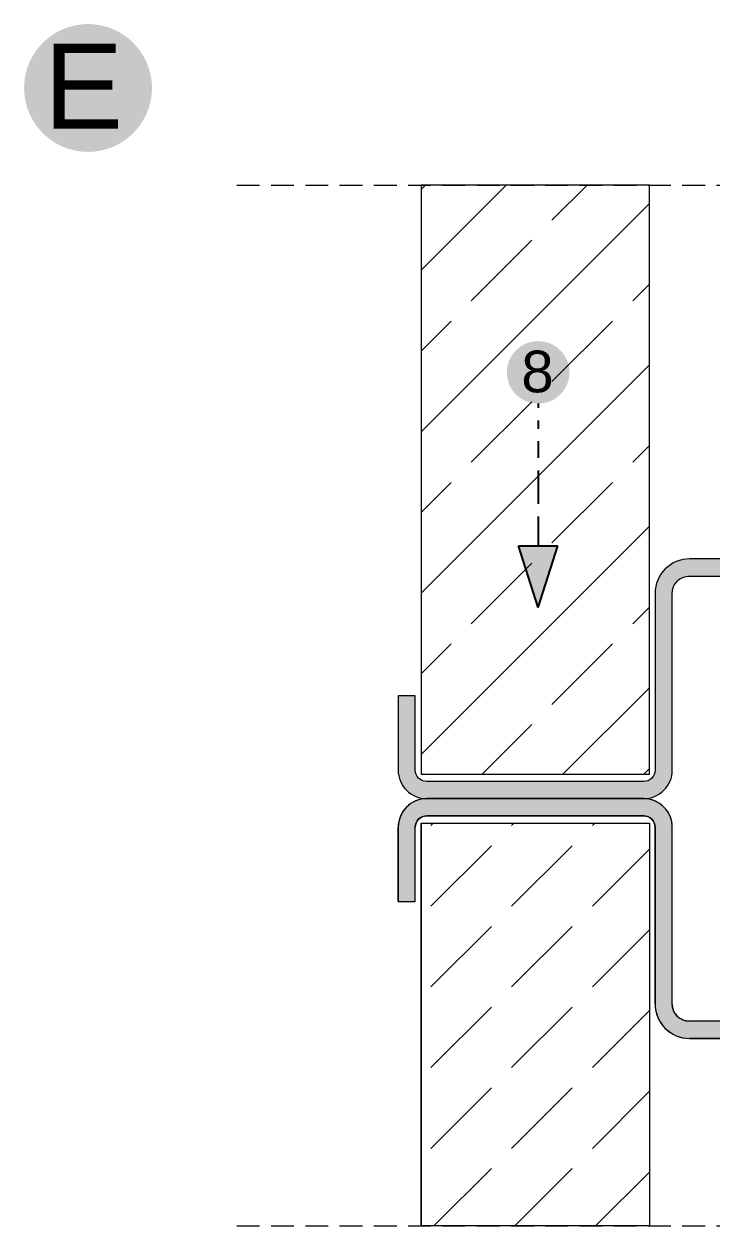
# Model space of a CAD drawing. Header units: millimetres. Extents: x -7826 to 55813, y 465 to 25965.
# Drawn here: x 51495 to 52097, y 14957 to 16010 of the extents above; entities that cross this region are included whole.
import ezdxf

# ---------------------------------------------------------------- set-up
doc = ezdxf.new("R2010")
doc.units = ezdxf.units.MM
doc.linetypes.add('Hidden Line', pattern=[30, 20, -10])
for name, color, linetype, lineweight in [('2D - Ogolne5', 161, 'Continuous', 25), ('2D Drafting - General102', 254, 'Continuous', 13), ('2D Drafting - General2', 251, 'Continuous', 15), ('2D Drafting - General5', 161, 'Continuous', 25), ('2D Drafting - General81', 251, 'Continuous', 20), ('Opisy - Tekst121', 255, 'Continuous', 0)]:
    doc.layers.add(name, color=color, linetype=linetype, lineweight=lineweight)
doc.styles.add('GENERATED_STYLE_5', font='arial.ttf')

msp = doc.modelspace()

# ---------------------------------------------------------------- hatches: boundary and pattern name
at = {"layer": '2D - Ogolne5', "linetype": 'Continuous'}
for points in [[(51495.01, 15954.01, 1), (51607.01, 15954.01, 1)], [(51917.74, 15704.86, 1), (51972.51, 15704.86, 1)]]:
    msp.add_hatch(color=256, dxfattribs=at).paths.add_polyline_path(points, flags=0)
at = {"layer": '2D Drafting - General102', "linetype": 'Continuous'}
h = msp.add_hatch(color=256, dxfattribs=at)
edge = h.paths.add_edge_path()
edge.add_arc((51847.55, 15356.4), 25, 180, 270)
edge.add_line((51847.55, 15331.4), (52037.55, 15331.4))
edge.add_arc((52037.55, 15356.4), 25, 270, 360)
edge.add_line((52062.55, 15356.4), (52062.55, 15511.4))
edge.add_arc((52077.55, 15511.4), 15, 90, 180, ccw=False)
edge.add_line((52077.55, 15526.4), (52182.55, 15526.4))
edge.add_arc((52182.55, 15556.4), 30, 270, 360)
edge.add_line((52212.55, 15556.4), (52212.55, 15625.87))
edge.add_line((52212.55, 15625.87), (52197.55, 15625.87))
edge.add_line((52197.55, 15625.87), (52197.55, 15607.99))
edge.add_line((52197.55, 15607.99), (52197.55, 15556.4))
edge.add_arc((52182.55, 15556.4), 15, -90, 0, ccw=False)
edge.add_line((52182.55, 15541.4), (52077.55, 15541.4))
edge.add_arc((52077.55, 15511.4), 30, 90, 180)
edge.add_line((52047.55, 15511.4), (52047.55, 15356.4))
edge.add_arc((52037.55, 15356.4), 10, -90, 0, ccw=False)
edge.add_line((52037.55, 15346.4), (51847.55, 15346.4))
edge.add_arc((51847.55, 15356.4), 10, 180, 270, ccw=False)
edge.add_line((51837.55, 15356.4), (51837.55, 15361.44))
edge.add_line((51837.55, 15361.44), (51837.55, 15362.94))
edge.add_line((51837.55, 15362.94), (51837.55, 15413.36))
edge.add_line((51837.55, 15413.36), (51837.55, 15421.4))
edge.add_line((51837.55, 15421.4), (51836.05, 15421.4))
edge.add_line((51836.05, 15421.4), (51822.55, 15421.4))
edge.add_line((51822.55, 15421.4), (51822.55, 15356.4))
h = msp.add_hatch(color=256, dxfattribs=at)
edge = h.paths.add_edge_path()
edge.add_arc((51847.55, 15306.4), 25, 90, 180)
edge.add_line((51822.55, 15306.4), (51822.55, 15241.4))
edge.add_line((51822.55, 15241.4), (51837.55, 15241.4))
edge.add_line((51837.55, 15241.4), (51837.55, 15306.4))
edge.add_arc((51847.55, 15306.4), 10, 90, 180, ccw=False)
edge.add_line((51847.55, 15316.4), (52037.55, 15316.4))
edge.add_arc((52037.55, 15306.4), 10, 0, 90, ccw=False)
edge.add_line((52047.55, 15306.4), (52047.55, 15151.4))
edge.add_arc((52077.55, 15151.4), 30, 180, 270)
edge.add_line((52077.55, 15121.4), (52197.55, 15121.4))
edge.add_arc((52197.55, 15151.4), 30, 270, 360)
edge.add_line((52227.55, 15151.4), (52227.55, 15406.24))
edge.add_line((52227.55, 15406.24), (52212.55, 15406.24))
edge.add_line((52212.55, 15406.24), (52212.55, 15151.4))
edge.add_arc((52197.55, 15151.4), 15, -90, 0, ccw=False)
edge.add_line((52197.55, 15136.4), (52077.55, 15136.4))
edge.add_arc((52077.55, 15151.4), 15, 180, 270, ccw=False)
edge.add_line((52062.55, 15151.4), (52062.55, 15306.4))
edge.add_arc((52037.55, 15306.4), 25, 0, 90)
edge.add_line((52037.55, 15331.4), (51847.55, 15331.4))
at = {"layer": '2D Drafting - General5', "linetype": 'Continuous'}
msp.add_hatch(color=256, dxfattribs=at).paths.add_polyline_path([(51962.4, 15552.98), (51927.85, 15552.98), (51945.13, 15498.88)], flags=0)
at = {"layer": '2D Drafting - General81', "linetype": 'Continuous'}
h = msp.add_hatch(dxfattribs=at)
h.set_pattern_fill('SOLID___DASHED', color=256, style=0, pattern_type=2)
h.set_pattern_definition([(45, (98944.4, -50099.55), (-70.71068, 70.71068), []), (45, (98909.04, -50064.2), (-70.71068, 70.71068), [75, -25])])
h.paths.add_polyline_path([(51842.55, 15352.85), (52042.55, 15352.85), (52042.55, 15868.97), (51842.55, 15868.97)])
h = msp.add_hatch(dxfattribs=at)
h.set_pattern_fill('BETON', color=256, style=0, pattern_type=2)
h.set_pattern_definition([(45, (98944.4, -50099.55), (-70.71068, 70.71068), [75, -25]), (45, (98944.4, -50028.84), (-70.71068, 70.71068), [75, -25])])
h.paths.add_polyline_path([(51842.55, 15309.95), (52042.55, 15309.95), (52042.55, 14957.05), (51842.55, 14957.05)])

# ---------------------------------------------------------------- linework, layer by layer
at = {"layer": '2D - Ogolne5', "linetype": 'Continuous'}
for p, q in [((51945.13, 15677.47), (51945.13, 15673.81)), ((51945.13, 15662.83), (51945.13, 15655.51)), ((51945.13, 15644.54), (51945.13, 15629.9)), ((51945.13, 15618.92), (51945.13, 15589.64)), ((51945.13, 15578.66), (51945.13, 15552.98)), ((51927.85, 15552.98), (51962.4, 15552.98)), ((51945.13, 15498.88), (51927.85, 15552.98)), ((51945.13, 15498.88), (51962.4, 15552.98))]:
    msp.add_line(p, q, dxfattribs=at)
at = {"layer": '2D Drafting - General2', "linetype": 'Hidden Line'}
for p, q in [((51681.29, 15868.97), (52699.54, 15868.97)), ((51681.29, 14957.05), (52699.54, 14957.05))]:
    msp.add_line(p, q, dxfattribs=at)
at = {"layer": '2D Drafting - General2', "linetype": 'Continuous'}
for p, q in [((52037.55, 15331.4), (51847.55, 15331.4)), ((52037.55, 15331.4), (51847.55, 15331.4)), ((52037.55, 15316.4), (51847.55, 15316.4)), ((51822.55, 15241.4), (51822.55, 15306.4)), ((51837.55, 15241.4), (51837.55, 15306.4)), ((51842.63, 15309.95), (51842.63, 14957.05)), ((51842.63, 15309.95), (52042.63, 15309.95)), ((52042.63, 15309.95), (52042.63, 14957.05)), ((52047.55, 15151.4), (52047.55, 15306.4)), ((52062.55, 15151.4), (52062.55, 15306.4)), ((51822.55, 15241.4), (51837.55, 15241.4)), ((52197.55, 15136.4), (52077.55, 15136.4)), ((52197.55, 15121.4), (52077.55, 15121.4))]:
    msp.add_line(p, q, dxfattribs=at)
at = {"layer": '2D Drafting - General2', "linetype": 'Continuous', "flags": 128}
for points in [[(51842.55, 15352.85), (52042.55, 15352.85), (52042.55, 15868.97), (51842.55, 15868.97)], [(51842.55, 15309.95), (52042.55, 15309.95), (52042.55, 14957.05), (51842.55, 14957.05)]]:
    msp.add_lwpolyline(points, close=True, dxfattribs=at)
msp.add_lwpolyline([(52182.55, 15541.4), (52077.55, 15541.4, 0.4142136), (52047.55, 15511.4), (52047.55, 15356.4, -0.4142136), (52037.55, 15346.4), (51847.55, 15346.4, -0.4142136), (51837.55, 15356.4), (51837.55, 15361.44), (51837.55, 15362.94), (51837.55, 15413.36), (51837.55, 15421.4), (51836.05, 15421.4), (51822.55, 15421.4), (51822.55, 15356.4, 0.4142136), (51847.55, 15331.4), (52037.55, 15331.4, 0.4142136), (52062.55, 15356.4), (52062.55, 15511.4, -0.4142136), (52077.55, 15526.4), (52182.55, 15526.4, 0.4142136)], format="xyb", dxfattribs=at)
msp.add_lwpolyline([(51847.55, 15331.4, 0.4142136), (51822.55, 15306.4), (51822.55, 15241.4), (51837.55, 15241.4), (51837.55, 15306.4, -0.4142136), (51847.55, 15316.4), (52037.55, 15316.4, -0.4142136), (52047.55, 15306.4), (52047.55, 15151.4, 0.4142136), (52077.55, 15121.4), (52197.55, 15121.4, 0.4142136), (52227.55, 15151.4), (52227.55, 15406.24), (52212.55, 15406.24), (52212.55, 15151.4, -0.4142136), (52197.55, 15136.4), (52077.55, 15136.4, -0.4142136), (52062.55, 15151.4), (52062.55, 15306.4, 0.4142136), (52037.55, 15331.4)], format="xyb", close=True, dxfattribs=at)
at = {"layer": '2D Drafting - General2', "linetype": 'Continuous'}
for centre, radius, start, end in [((51847.55, 15306.4), 25, 90, 180), ((52037.55, 15306.4), 25, 0, 90), ((51847.55, 15306.4), 10, 90, 180), ((52037.55, 15306.4), 10, 0, 90), ((52077.55, 15151.4), 30, 180, 270), ((52077.55, 15151.4), 15, 180, 270)]:
    msp.add_arc(centre, radius, start, end, dxfattribs=at)

# ---------------------------------------------------------------- texts
at = {"layer": 'Opisy - Tekst121', "linetype": 'Continuous', "attachment_point": 1, "style": 'GENERATED_STYLE_5'}
for s, insert, char_height in [('{E}', (51512.24, 15992.92), 74.641), ('{8}', (51930.34, 15723.88), 36.498)]:
    msp.add_mtext(s, dxfattribs=dict(at, insert=insert, char_height=char_height))

doc.saveas('drawing.dxf')
